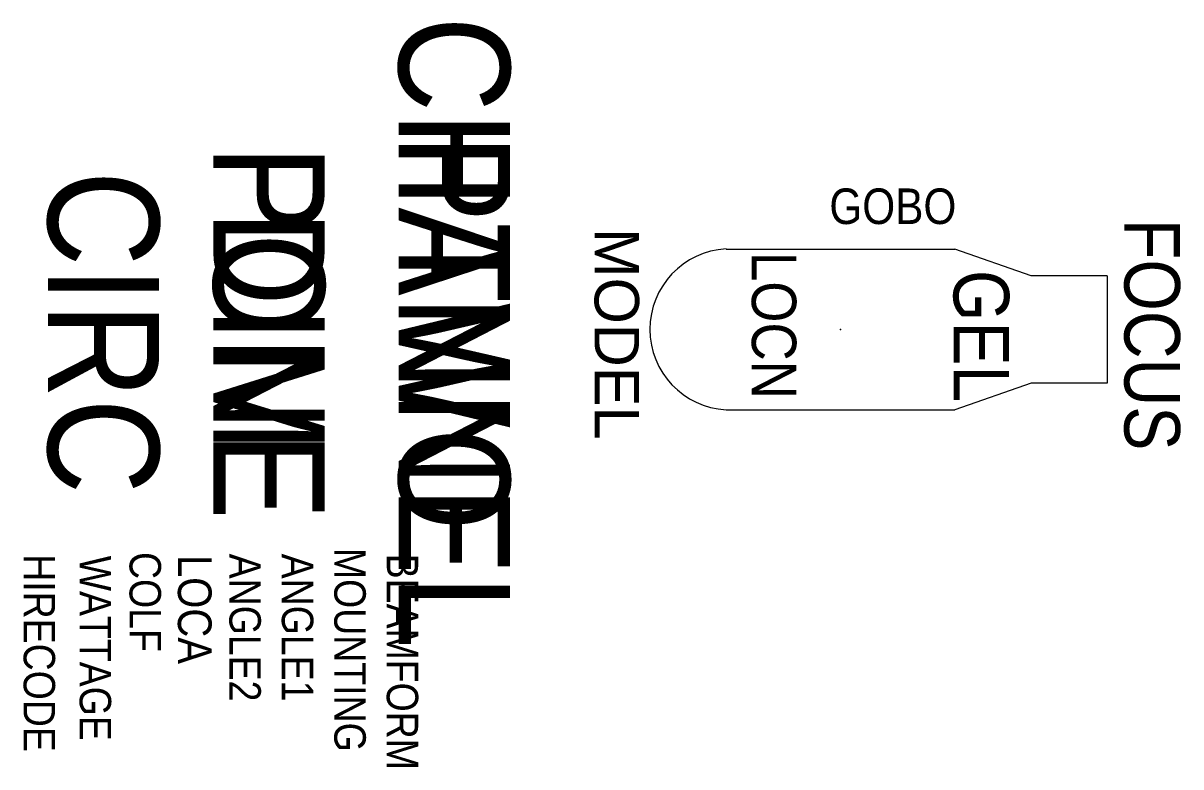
# Model space of a CAD drawing. Extents: x 461 to 1502, y -1170 to -501.
import ezdxf
from ezdxf.enums import TextEntityAlignment as Align

# ---------------------------------------------------------------- set-up
doc = ezdxf.new("R2010")
doc.units = 0
doc.header["$MEASUREMENT"] = 0
doc.layers.get('0').update_dxf_attribs({"linetype": 'CONTINUOUS'})
for name, color, linetype in [('CHANNEL', 3, 'CONTINUOUS'), ('CIRC', 6, 'CONTINUOUS'), ('DIMMER', 4, 'CONTINUOUS'), ('FOCUS', 2, 'CONTINUOUS'), ('GEL', 1, 'CONTINUOUS'), ('LANTERNS', 4, 'CONTINUOUS'), ('LOCATION', 7, 'CONTINUOUS'), ('MODEL', 6, 'CONTINUOUS'), ('PATCH', 5, 'CONTINUOUS'), ('PATCH2', 5, 'CONTINUOUS')]:
    doc.layers.add(name, color=color, linetype=linetype)

msp = doc.modelspace()

# ---------------------------------------------------------------- linework, layer by layer
at = {"color": 7, "linetype": 'CONTINUOUS'}
for p, q in [((1093.1, -704.2), (1298.9, -704.2)), ((1367.4, -728.3), (1298.9, -704.2)), ((1436, -728.3), (1367.4, -728.3)), ((1436, -728.3), (1436, -824.8)), ((1367.4, -824.8), (1298.9, -848.9)), ((1436, -824.8), (1367.4, -824.8)), ((1093.1, -848.9), (1298.9, -848.9))]:
    msp.add_line(p, q, dxfattribs=at)
msp.add_arc((1097, -776.5), 72.5, 93.0956, 266.9044, dxfattribs=at)
msp.add_point((1196, -776.5), dxfattribs=at)

# ---------------------------------------------------------------- texts
at = {"layer": 'CHANNEL', "width": 0.89}
msp.add_attdef('CHANNEL', text='', height=100, rotation=270, dxfattribs=at).set_placement((798.6, -779.2), align=Align.CENTER)
at = {"layer": 'CIRC', "width": 0.89}
msp.add_attdef('CIRC', text='', height=100, rotation=270, dxfattribs=at).set_placement((483, -779.2), align=Align.CENTER)
at = {"layer": 'DIMMER', "width": 0.89}
msp.add_attdef('DIM', text='', height=100, rotation=270, dxfattribs=at).set_placement((631.9, -778.4), align=Align.CENTER)
at = {"layer": 'FOCUS', "color": 30, "width": 0.89}
msp.add_attdef('FOCUS', text='', height=50, rotation=270, dxfattribs=at).set_placement((1451.4, -781.3), align=Align.CENTER)
at = {"layer": 'GEL', "width": 0.89}
msp.add_attdef('GOBO', text='', height=32, dxfattribs=at).set_placement((1243.1, -681.7), align=Align.CENTER)
msp.add_attdef('GEL', text='', height=50, rotation=270, dxfattribs=at).set_placement((1297.7, -782.6), align=Align.CENTER)
at = {"layer": 'LANTERNS', "color": 0, "width": 0.89, "flags": 1}
for tag, p, s, height in [('COLF', (556.4, -976.9), 'N', 28.3), ('ANGLE2', (646.2, -978.4), '38', 28.3), ('ANGLE1', (693.4, -978.4), '38', 28.3), ('MOUNTING', (740.6, -973.2), 'STANDARD HOOK CLAMP', 28.305), ('HIRECODE', (461.1, -978.9), '', 28.3), ('WATTAGE', (511.5, -980.2, 0), '500', 28.3), ('LOCA', (599.9, -979.5), '', 30.3), ('BEAMFORM', (787.8, -978.4), 'C', 28.3)]:
    msp.add_attdef(tag, p, s, height=height, rotation=270, dxfattribs=at)
at = {"layer": 'LOCATION', "width": 0.89}
msp.add_attdef('LOCN', text='', height=40, rotation=270, dxfattribs=at).set_placement((1116.2, -772.9), align=Align.CENTER)
at = {"layer": 'MODEL'}
msp.add_attdef('MODEL', text='3.5Q-6', height=40, rotation=270, dxfattribs=at).set_placement((974.8, -780.5), align=Align.CENTER)
at = {"layer": 'PATCH', "width": 0.89}
msp.add_attdef('PONE', text='', height=100, rotation=270, dxfattribs=at).set_placement((631.9, -779.2), align=Align.CENTER)
at = {"layer": 'PATCH2', "width": 0.89}
msp.add_attdef('PTWO', text='', height=100, rotation=270, dxfattribs=at).set_placement((798.6, -779.2), align=Align.CENTER)

doc.saveas('drawing.dxf')
